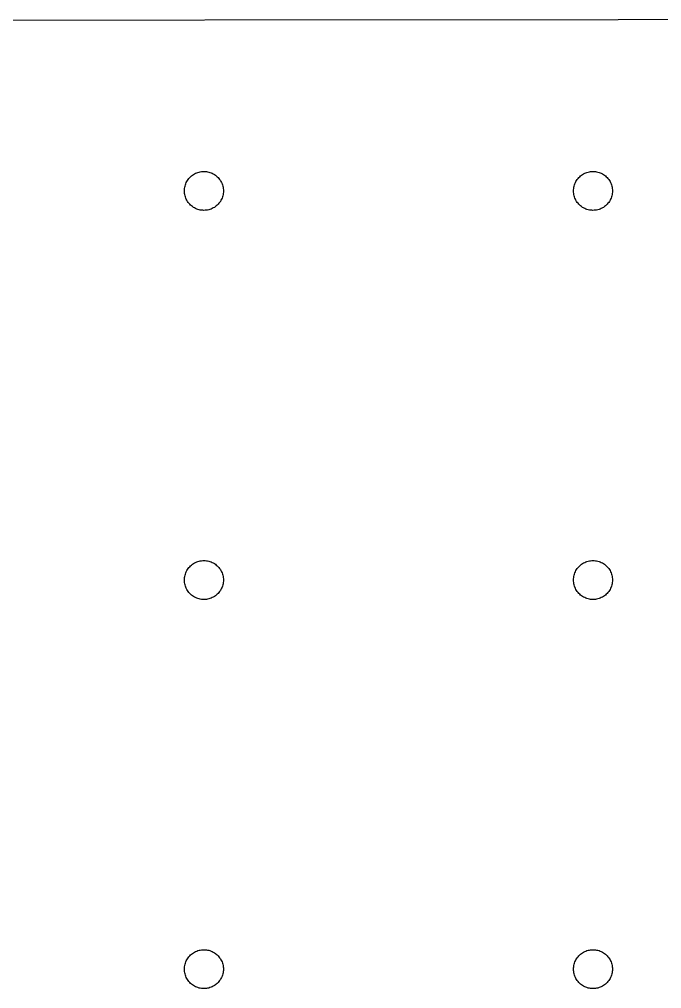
# Model space of a CAD drawing. Extents: x 2 to 1502, y 3 to 1555.
# Drawn here: x 189.3 to 376.5, y 621.1 to 903.5 of the extents above; entities that cross this region are included whole.
import ezdxf

# ---------------------------------------------------------------- set-up
doc = ezdxf.new("R2010")
doc.units = 0
doc.layers.get('0').update_dxf_attribs({"linetype": 'CONTINUOUS'})

msp = doc.modelspace()

# ---------------------------------------------------------------- linework, layer by layer
at = {"color": 7}
for points in [[(484.413368, 903.471983), (2.148611, 903.096983), (2.148611, 903.096983)], [(240.3624, 858.4587), (240.679747, 858.620273)], [(240.679747, 858.620273), (241.006612, 858.761723)], [(241.006612, 858.761723), (241.341697, 858.88248)], [(241.341697, 858.88248), (241.683697, 858.981975)], [(241.683697, 858.981975), (242.031285, 859.059645)], [(242.031285, 859.059645), (242.383057, 859.11522)], [(242.383057, 859.115205), (242.737605, 859.148655)], [(242.737605, 859.148655), (243.093622, 859.15998)], [(243.093622, 859.159995), (243.449602, 859.14867)], [(243.449602, 859.14867), (243.804142, 859.11522)], [(243.804142, 859.115228), (244.155922, 859.059653)], [(244.155922, 859.059668), (244.50351, 858.981998)], [(244.50351, 858.981998), (244.84551, 858.882503)], [(244.84551, 858.882503), (245.180595, 858.761745)], [(245.180595, 858.761745), (245.50746, 858.620295)], [(245.50746, 858.620295), (245.824807, 858.458723)], [(353.74824, 858.458678), (354.065437, 858.62025)], [(354.065437, 858.62025), (354.392272, 858.7617)], [(354.392272, 858.7617), (354.727605, 858.882458)], [(354.727605, 858.882458), (355.069462, 858.981953)], [(355.069462, 858.981953), (355.41699, 859.059623)], [(355.41699, 859.059623), (355.76877, 859.115198)], [(355.76877, 859.115183), (356.123385, 859.148633)], [(356.123385, 859.148633), (356.479417, 859.159958)], [(356.479417, 859.159973), (356.83545, 859.148648)], [(356.83545, 859.148648), (357.190065, 859.115198)], [(357.190065, 859.115205), (357.541845, 859.05963)], [(357.541845, 859.059645), (357.889372, 858.981975)], [(357.889372, 858.981975), (358.23123, 858.88248)], [(358.23123, 858.88248), (358.566285, 858.761723)], [(358.566285, 858.761723), (358.89312, 858.620273)], [(358.89312, 858.620273), (359.210602, 858.4587)], [(237.822427, 855.577568), (237.963877, 855.904403)], [(237.963877, 855.904403), (238.12557, 856.221878)], [(238.12557, 856.221878), (238.306875, 856.528305)], [(238.306875, 856.528305), (238.507057, 856.823108)], [(238.507057, 856.823108), (238.725352, 857.104305)], [(238.725352, 857.104305), (238.960852, 857.371613)], [(238.960852, 857.371613), (239.21274, 857.623328)], [(239.21274, 857.623328), (239.479845, 857.858888)], [(239.479845, 857.858888), (239.761275, 858.077153)], [(239.761275, 858.077153), (240.055845, 858.277283)], [(240.055845, 858.277283), (240.3624, 858.4587)], [(245.824807, 858.458723), (246.131347, 858.277305)], [(246.131347, 858.277305), (246.425947, 858.077175)], [(246.425947, 858.077175), (246.707347, 857.85891)], [(246.707347, 857.85891), (246.974482, 857.62335)], [(246.974482, 857.62335), (247.22634, 857.371635)], [(247.22634, 857.371635), (247.46187, 857.104328)], [(247.46187, 857.104328), (247.680165, 856.82313)], [(247.680165, 856.82313), (247.880317, 856.528328)], [(247.880317, 856.528328), (248.061652, 856.2219)], [(248.061652, 856.2219), (248.223337, 855.904425)], [(248.223337, 855.904425), (248.364765, 855.57759)], [(351.20811, 855.577545), (351.34956, 855.90438)], [(351.34956, 855.90438), (351.511417, 856.221855)], [(351.511417, 856.221855), (351.69255, 856.528283)], [(351.69255, 856.528283), (351.892965, 856.823085)], [(351.892965, 856.823085), (352.11123, 857.104283)], [(352.11123, 857.104283), (352.34679, 857.37159)], [(352.34679, 857.37159), (352.598505, 857.623305)], [(352.598505, 857.623305), (352.865527, 857.858865)], [(352.865527, 857.858865), (353.14701, 858.07713)], [(353.14701, 858.07713), (353.441527, 858.27726)], [(353.441527, 858.27726), (353.74824, 858.458678)], [(359.210602, 858.4587), (359.517022, 858.277283)], [(359.517022, 858.277283), (359.811825, 858.077153)], [(359.811825, 858.077153), (360.093022, 857.858888)], [(360.093022, 857.858888), (360.36033, 857.623328)], [(360.36033, 857.623328), (360.612052, 857.371613)], [(360.612052, 857.371613), (360.847605, 857.104305)], [(360.847605, 857.104305), (361.065877, 856.823108)], [(361.065877, 856.823108), (361.266, 856.528305)], [(361.266, 856.528305), (361.447417, 856.221878)], [(361.447417, 856.221878), (361.60899, 855.904403)], [(361.60899, 855.904403), (361.75044, 855.577568)], [(237.435495, 853.134668), (237.42432, 853.4907)], [(237.424328, 853.4907), (237.435502, 853.846733)], [(237.46902, 852.780053), (237.435495, 853.134668)], [(237.435502, 853.846733), (237.469027, 854.20134)], [(237.469005, 854.20134), (237.52473, 854.55312)], [(237.524737, 854.55312), (237.602407, 854.900648)], [(237.602407, 854.900648), (237.70182, 855.242513)], [(237.70182, 855.242513), (237.822428, 855.577568)], [(248.364765, 855.57759), (248.485402, 855.242535)], [(248.485402, 855.242535), (248.584785, 854.90067)], [(248.584785, 854.90067), (248.662485, 854.553143)], [(248.662485, 854.553143), (248.71821, 854.201363)], [(248.718187, 854.201363), (248.751712, 853.846755)], [(248.751735, 853.13469), (248.71821, 852.780075)], [(248.751712, 853.846755), (248.762887, 853.490723)], [(248.76291, 853.490723), (248.751735, 853.13469)], [(350.81016, 853.490678), (350.821185, 853.84671)], [(350.821215, 853.134645), (350.81019, 853.490678)], [(350.821185, 853.84671), (350.854935, 854.201318)], [(350.854965, 852.78003), (350.821215, 853.134645)], [(350.854912, 854.201318), (350.910487, 854.553098)], [(350.910472, 854.553098), (350.988142, 854.900625)], [(350.988142, 854.900625), (351.087637, 855.24249)], [(351.087637, 855.24249), (351.20811, 855.577545)], [(361.75044, 855.577568), (361.871197, 855.242513)], [(361.871197, 855.242513), (361.970692, 854.900648)], [(361.970692, 854.900648), (362.048362, 854.55312)], [(362.048362, 854.55312), (362.103937, 854.20134)], [(362.103922, 854.20134), (362.137372, 853.846733)], [(362.137387, 853.134668), (362.103937, 852.780053)], [(362.137372, 853.846733), (362.148697, 853.4907)], [(362.148712, 853.4907), (362.137387, 853.134668)], [(237.524753, 852.428273), (237.469028, 852.780053)], [(237.602423, 852.080745), (237.524753, 852.428273)], [(237.701835, 851.738888), (237.602423, 852.080745)], [(237.822443, 851.403548), (237.701835, 851.738888)], [(237.963892, 851.076713), (237.822442, 851.403548)], [(238.125585, 850.759515), (237.963892, 851.076713)], [(238.30689, 850.45281), (238.125585, 850.759515)], [(238.507072, 850.158293), (238.30689, 850.45281)], [(238.725368, 849.87681), (238.507072, 850.158293)], [(247.68018, 850.158315), (247.461885, 849.876833)], [(247.880332, 850.452833), (247.68018, 850.158315)], [(248.061667, 850.759538), (247.880332, 850.452833)], [(248.223352, 851.076735), (248.061667, 850.759538)], [(248.36478, 851.40357), (248.223352, 851.076735)], [(248.485417, 851.73891), (248.36478, 851.40357)], [(248.5848, 852.080768), (248.485417, 851.73891)], [(248.6625, 852.428295), (248.5848, 852.080768)], [(248.718202, 852.780075), (248.662477, 852.428295)], [(350.910525, 852.42825), (350.85495, 852.78003)], [(350.988195, 852.080723), (350.910525, 852.42825)], [(351.08769, 851.738865), (350.988195, 852.080723)], [(351.208162, 851.403525), (351.08769, 851.738865)], [(351.349612, 851.07669), (351.208162, 851.403525)], [(351.51147, 850.759493), (351.349612, 851.07669)], [(351.692602, 850.452788), (351.51147, 850.759493)], [(351.893017, 850.15827), (351.692602, 850.452788)], [(352.111282, 849.876788), (351.893017, 850.15827)], [(361.065892, 850.158293), (360.84762, 849.87681)], [(361.266015, 850.45281), (361.065892, 850.158293)], [(361.447432, 850.759515), (361.266015, 850.45281)], [(361.609005, 851.076713), (361.447432, 850.759515)], [(361.750455, 851.403548), (361.609005, 851.076713)], [(361.871212, 851.738888), (361.750455, 851.403548)], [(361.970707, 852.080745), (361.871212, 851.738888)], [(362.048377, 852.428273), (361.970707, 852.080745)], [(362.103937, 852.780053), (362.048362, 852.428273)], [(238.960868, 849.609788), (238.725367, 849.87681)], [(239.212755, 849.358065), (238.960868, 849.609788)], [(239.47986, 849.122513), (239.212755, 849.358065)], [(239.76129, 848.90424), (239.47986, 849.122513)], [(240.05586, 848.703833), (239.76129, 848.90424)], [(240.362415, 848.5227), (240.05586, 848.703833)], [(240.679762, 848.360843), (240.362415, 848.5227)], [(241.006627, 848.219393), (240.679762, 848.360843)], [(241.341712, 848.09892), (241.006627, 848.219393)], [(241.683712, 847.999425), (241.341712, 848.09892)], [(242.0313, 847.921755), (241.683712, 847.999425)], [(242.383072, 847.866195), (242.0313, 847.92177)], [(242.73762, 847.83246), (242.383072, 847.86621)], [(243.093637, 847.821413), (242.73762, 847.832438)], [(243.449617, 847.832468), (243.093637, 847.821443)], [(243.804157, 847.866218), (243.449617, 847.832468)], [(244.155937, 847.921778), (243.804157, 847.866203)], [(244.503525, 847.999448), (244.155937, 847.921778)], [(244.845525, 848.098943), (244.503525, 847.999448)], [(245.18061, 848.219415), (244.845525, 848.098943)], [(245.507475, 848.360865), (245.18061, 848.219415)], [(245.824822, 848.522723), (245.507475, 848.360865)], [(246.131362, 848.703855), (245.824822, 848.522723)], [(246.425962, 848.904263), (246.131362, 848.703855)], [(246.707362, 849.122535), (246.425962, 848.904263)], [(246.974497, 849.358088), (246.707362, 849.122535)], [(247.226355, 849.60981), (246.974497, 849.358088)], [(247.461885, 849.876833), (247.226355, 849.60981)], [(352.346842, 849.609765), (352.111282, 849.876788)], [(352.598557, 849.358043), (352.346842, 849.609765)], [(352.86558, 849.12249), (352.598557, 849.358043)], [(353.147062, 848.904218), (352.86558, 849.12249)], [(353.44158, 848.70381), (353.147062, 848.904218)], [(353.748292, 848.522678), (353.44158, 848.70381)], [(354.06549, 848.36082), (353.748292, 848.522678)], [(354.392325, 848.21937), (354.06549, 848.36082)], [(354.727657, 848.098898), (354.392325, 848.21937)], [(355.069515, 847.999403), (354.727657, 848.098898)], [(355.417042, 847.921733), (355.069515, 847.999403)], [(355.768822, 847.866173), (355.417042, 847.921748)], [(356.123437, 847.832438), (355.768822, 847.866188)], [(356.479432, 847.82139), (356.1234, 847.832415)], [(356.835465, 847.832445), (356.479432, 847.82142)], [(357.19008, 847.866195), (356.835465, 847.832445)], [(357.54186, 847.921755), (357.19008, 847.86618)], [(357.889387, 847.999425), (357.54186, 847.921755)], [(358.231245, 848.09892), (357.889387, 847.999425)], [(358.5663, 848.219393), (358.231245, 848.09892)], [(358.893135, 848.360843), (358.5663, 848.219393)], [(359.210617, 848.5227), (358.893135, 848.360843)], [(359.517037, 848.703833), (359.210617, 848.5227)], [(359.81184, 848.90424), (359.517037, 848.703833)], [(360.093037, 849.122513), (359.81184, 848.90424)], [(360.360345, 849.358065), (360.093037, 849.122513)], [(360.612067, 849.609788), (360.360345, 849.358065)], [(360.84762, 849.87681), (360.612067, 849.609788)], [(241.341862, 745.498466), (241.683862, 745.597841)], [(241.683862, 745.597841), (242.03145, 745.675541)], [(242.03145, 745.675541), (242.383222, 745.731041)], [(242.383222, 745.731191), (242.73777, 745.764941)], [(242.73777, 745.764716), (243.093787, 745.775966)], [(243.093787, 745.775966), (243.449767, 745.764716)], [(243.449767, 745.764716), (243.804307, 745.730966)], [(243.804307, 745.731191), (244.156087, 745.675691)], [(244.156087, 745.675541), (244.503675, 745.597841)], [(244.503675, 745.597841), (244.845675, 745.498466)], [(354.727732, 745.498466), (355.06959, 745.597841)], [(355.06959, 745.597841), (355.417117, 745.675541)], [(355.417117, 745.675541), (355.768897, 745.731041)], [(355.768897, 745.731191), (356.123512, 745.764941)], [(356.123512, 745.764716), (356.479545, 745.775966)], [(356.479545, 745.775966), (356.835577, 745.764716)], [(356.835577, 745.764716), (357.190192, 745.730966)], [(357.190192, 745.731191), (357.541972, 745.675691)], [(357.541972, 745.675541), (357.8895, 745.597841)], [(357.8895, 745.597841), (358.231357, 745.498466)], [(237.964042, 742.520516), (238.125735, 742.837841)], [(238.125735, 742.837841), (238.30704, 743.144366)], [(238.30704, 743.144366), (238.507222, 743.438966)], [(238.507222, 743.438966), (238.725517, 743.720366)], [(238.725517, 743.720366), (238.961017, 743.987516)], [(238.961017, 743.987516), (239.212905, 744.239366)], [(239.212905, 744.239366), (239.48001, 744.474866)], [(239.48001, 744.474866), (239.76144, 744.693191)], [(239.76144, 744.693191), (240.05601, 744.893366)], [(240.05601, 744.893366), (240.362565, 745.074716)], [(240.362565, 745.074716), (240.679912, 745.236341)], [(240.679912, 745.236341), (241.006777, 745.377791)], [(241.006777, 745.377791), (241.341862, 745.498466)], [(244.845675, 745.498466), (245.18076, 745.377791)], [(245.18076, 745.377791), (245.507625, 745.236341)], [(245.507625, 745.236341), (245.824972, 745.074716)], [(245.824972, 745.074716), (246.131512, 744.893366)], [(246.131512, 744.893366), (246.426112, 744.693191)], [(246.426112, 744.693191), (246.707512, 744.474866)], [(246.707512, 744.474866), (246.974647, 744.239366)], [(246.974647, 744.239366), (247.226505, 743.987516)], [(247.226505, 743.987516), (247.462035, 743.720366)], [(247.462035, 743.720366), (247.68033, 743.438966)], [(247.68033, 743.438966), (247.880482, 743.144366)], [(247.880482, 743.144366), (248.061817, 742.837841)], [(248.061817, 742.837841), (248.223502, 742.520516)], [(351.349687, 742.520516), (351.511545, 742.837841)], [(351.511545, 742.837841), (351.692677, 743.144366)], [(351.692677, 743.144366), (351.893092, 743.438966)], [(351.893092, 743.438966), (352.111357, 743.720366)], [(352.111357, 743.720366), (352.346917, 743.987516)], [(352.346917, 743.987516), (352.598632, 744.239366)], [(352.598632, 744.239366), (352.865655, 744.474866)], [(352.865655, 744.474866), (353.147137, 744.693191)], [(353.147137, 744.693191), (353.441655, 744.893366)], [(353.441655, 744.893366), (353.748367, 745.074716)], [(353.748367, 745.074716), (354.065565, 745.236341)], [(354.065565, 745.236341), (354.3924, 745.377791)], [(354.3924, 745.377791), (354.727732, 745.498466)], [(358.231357, 745.498466), (358.566412, 745.377791)], [(358.566412, 745.377791), (358.893247, 745.236341)], [(358.893247, 745.236341), (359.21073, 745.074716)], [(359.21073, 745.074716), (359.51715, 744.893366)], [(359.51715, 744.893366), (359.811952, 744.693191)], [(359.811952, 744.693191), (360.09315, 744.474866)], [(360.09315, 744.474866), (360.360457, 744.239366)], [(360.360457, 744.239366), (360.61218, 743.987516)], [(360.61218, 743.987516), (360.847732, 743.720366)], [(360.847732, 743.720366), (361.066005, 743.438966)], [(361.066005, 743.438966), (361.266127, 743.144366)], [(361.266127, 743.144366), (361.447545, 742.837841)], [(361.447545, 742.837841), (361.609117, 742.520516)], [(237.43566, 739.750616), (237.424485, 740.106641)], [(237.424492, 740.106641), (237.435667, 740.462591)], [(237.435667, 740.462591), (237.469192, 740.817191)], [(237.46917, 740.817191), (237.524895, 741.168941)], [(237.524902, 741.168941), (237.602572, 741.516566)], [(237.602572, 741.516566), (237.701985, 741.858566)], [(237.701985, 741.858566), (237.822592, 742.193591)], [(237.822592, 742.193591), (237.964042, 742.520516)], [(248.223502, 742.520516), (248.36493, 742.193591)], [(248.36493, 742.193591), (248.485567, 741.858566)], [(248.485567, 741.858566), (248.58495, 741.516566)], [(248.58495, 741.516566), (248.66265, 741.168941)], [(248.66265, 741.168941), (248.718375, 740.817191)], [(248.718352, 740.817191), (248.751877, 740.462591)], [(248.751877, 740.462591), (248.763052, 740.106641)], [(248.763075, 740.106641), (248.7519, 739.750616)], [(350.810287, 740.106641), (350.821312, 740.462591)], [(350.821342, 739.750616), (350.810317, 740.106641)], [(350.821312, 740.462591), (350.855062, 740.817191)], [(350.85504, 740.817191), (350.910615, 741.168941)], [(350.9106, 741.168941), (350.98827, 741.516566)], [(350.98827, 741.516566), (351.087765, 741.858566)], [(351.087765, 741.858566), (351.208237, 742.193591)], [(351.208237, 742.193591), (351.349687, 742.520516)], [(361.609117, 742.520516), (361.750567, 742.193591)], [(361.750567, 742.193591), (361.871325, 741.858566)], [(361.871325, 741.858566), (361.97082, 741.516566)], [(361.97082, 741.516566), (362.04849, 741.168941)], [(362.04849, 741.168941), (362.104065, 740.817191)], [(362.10405, 740.817191), (362.1375, 740.462591)], [(362.1375, 740.462591), (362.148825, 740.106641)], [(362.14884, 740.106641), (362.137515, 739.750616)], [(237.469185, 739.396091), (237.43566, 739.750616)], [(237.524917, 739.044341), (237.469192, 739.396091)], [(237.602587, 738.696716), (237.524917, 739.044341)], [(237.702, 738.354716), (237.602587, 738.696716)], [(237.822607, 738.019616), (237.702, 738.354716)], [(237.964057, 737.692766), (237.822607, 738.019616)], [(238.12575, 737.375441), (237.964057, 737.692766)], [(238.307055, 737.068841), (238.12575, 737.375441)], [(248.061832, 737.375441), (247.880497, 737.068841)], [(248.223517, 737.692766), (248.061832, 737.375441)], [(248.364945, 738.019616), (248.223517, 737.692766)], [(248.485582, 738.354716), (248.364945, 738.019616)], [(248.584965, 738.696716), (248.485582, 738.354716)], [(248.662665, 739.044341), (248.584965, 738.696716)], [(248.718367, 739.396091), (248.662642, 739.044341)], [(248.7519, 739.750616), (248.718375, 739.396091)], [(350.855092, 739.396091), (350.821342, 739.750616)], [(350.910652, 739.044341), (350.855077, 739.396091)], [(350.988322, 738.696716), (350.910652, 739.044341)], [(351.087817, 738.354716), (350.988322, 738.696716)], [(351.20829, 738.019616), (351.087817, 738.354716)], [(351.34974, 737.692766), (351.20829, 738.019616)], [(351.511597, 737.375441), (351.34974, 737.692766)], [(351.69273, 737.068841), (351.511597, 737.375441)], [(361.44756, 737.375441), (361.266142, 737.068841)], [(361.609132, 737.692766), (361.44756, 737.375441)], [(361.750582, 738.019616), (361.609132, 737.692766)], [(361.87134, 738.354716), (361.750582, 738.019616)], [(361.970835, 738.696716), (361.87134, 738.354716)], [(362.048505, 739.044341), (361.970835, 738.696716)], [(362.104065, 739.396091), (362.04849, 739.044341)], [(362.137515, 739.750616), (362.104065, 739.396091)], [(238.507237, 736.774316), (238.307055, 737.068841)], [(238.725532, 736.492841), (238.507237, 736.774316)], [(238.961032, 736.225766), (238.725532, 736.492841)], [(239.21292, 735.973916), (238.961032, 736.225766)], [(239.480025, 735.738341), (239.21292, 735.973916)], [(239.761455, 735.520091), (239.480025, 735.738341)], [(240.056025, 735.319916), (239.761455, 735.520091)], [(240.36258, 735.138566), (240.056025, 735.319916)], [(240.679927, 734.976941), (240.36258, 735.138566)], [(241.006792, 734.835491), (240.679927, 734.976941)], [(241.341877, 734.714816), (241.006792, 734.835491)], [(241.683877, 734.615441), (241.341877, 734.714816)], [(242.031465, 734.537741), (241.683877, 734.615441)], [(242.383237, 734.482016), (242.031465, 734.537516)], [(242.737785, 734.448566), (242.383237, 734.482316)], [(243.093802, 734.437391), (242.737785, 734.448641)], [(243.449782, 734.448566), (243.093802, 734.437391)], [(243.804322, 734.482016), (243.449782, 734.448266)], [(244.156102, 734.537741), (243.804322, 734.482241)], [(244.50369, 734.615441), (244.156102, 734.537741)], [(244.84569, 734.714816), (244.50369, 734.615441)], [(245.180775, 734.835491), (244.84569, 734.714816)], [(245.50764, 734.976941), (245.180775, 734.835491)], [(245.824987, 735.138566), (245.50764, 734.976941)], [(246.131527, 735.319916), (245.824987, 735.138566)], [(246.426127, 735.520091), (246.131527, 735.319916)], [(246.707527, 735.738341), (246.426127, 735.520091)], [(246.974662, 735.973916), (246.707527, 735.738341)], [(247.22652, 736.225766), (246.974662, 735.973916)], [(247.46205, 736.492841), (247.22652, 736.225766)], [(247.680345, 736.774316), (247.46205, 736.492841)], [(247.880497, 737.068841), (247.680345, 736.774316)], [(351.893145, 736.774316), (351.69273, 737.068841)], [(352.11141, 736.492841), (351.893145, 736.774316)], [(352.34697, 736.225766), (352.11141, 736.492841)], [(352.598685, 735.973916), (352.34697, 736.225766)], [(352.865707, 735.738341), (352.598685, 735.973916)], [(353.14719, 735.520091), (352.865707, 735.738341)], [(353.441707, 735.319916), (353.14719, 735.520091)], [(353.74842, 735.138566), (353.441707, 735.319916)], [(354.065617, 734.976941), (353.74842, 735.138566)], [(354.392452, 734.835491), (354.065617, 734.976941)], [(354.727785, 734.714816), (354.392452, 734.835491)], [(355.069642, 734.615441), (354.727785, 734.714816)], [(355.41717, 734.537741), (355.069642, 734.615441)], [(355.76895, 734.482016), (355.41717, 734.537516)], [(356.123565, 734.448566), (355.76895, 734.482316)], [(356.47956, 734.437391), (356.123527, 734.448641)], [(356.835592, 734.448566), (356.47956, 734.437316)], [(357.190207, 734.482016), (356.835592, 734.448266)], [(357.541987, 734.537741), (357.190207, 734.482241)], [(357.889515, 734.615441), (357.541987, 734.537741)], [(358.231372, 734.714816), (357.889515, 734.615441)], [(358.566427, 734.835491), (358.231372, 734.714816)], [(358.893262, 734.976941), (358.566427, 734.835491)], [(359.210745, 735.138566), (358.893262, 734.976941)], [(359.517165, 735.319916), (359.210745, 735.138566)], [(359.811967, 735.520091), (359.517165, 735.319916)], [(360.093165, 735.738341), (359.811967, 735.520091)], [(360.360472, 735.973916), (360.093165, 735.738341)], [(360.612195, 736.225766), (360.360472, 735.973916)], [(360.847747, 736.492841), (360.612195, 736.225766)], [(361.06602, 736.774316), (360.847747, 736.492841)], [(361.266142, 737.068841), (361.06602, 736.774316)], [(238.306935, 629.758466), (238.507117, 630.053216)], [(238.507117, 630.053216), (238.725413, 630.334466)], [(238.725412, 630.334466), (238.960912, 630.601766)], [(238.960912, 630.601766), (239.2128, 630.853466)], [(239.2128, 630.853466), (239.479905, 631.089041)], [(239.479905, 631.089041), (239.761335, 631.307291)], [(239.761335, 631.307291), (240.055905, 631.507391)], [(240.055905, 631.507391), (240.36246, 631.688816)], [(240.36246, 631.688816), (240.679807, 631.850366)], [(240.679807, 631.850366), (241.006672, 631.991816)], [(241.006672, 631.991816), (241.341757, 632.112641)], [(241.341757, 632.112641), (241.683757, 632.212091)], [(241.683757, 632.212091), (242.031345, 632.289791)], [(242.031345, 632.289791), (242.383117, 632.345291)], [(242.383117, 632.345366), (242.737665, 632.378366)], [(242.737665, 632.378741), (243.093682, 632.390141)], [(243.093682, 632.390141), (243.449662, 632.378891)], [(243.449662, 632.378741), (243.804202, 632.345741)], [(243.804202, 632.345366), (244.155982, 632.289866)], [(244.155982, 632.289791), (244.50357, 632.212091)], [(244.50357, 632.212091), (244.84557, 632.112641)], [(244.84557, 632.112641), (245.180655, 631.991816)], [(245.180655, 631.991816), (245.50752, 631.850366)], [(245.50752, 631.850366), (245.824867, 631.688816)], [(245.824867, 631.688816), (246.131407, 631.507391)], [(246.131407, 631.507391), (246.426007, 631.307291)], [(246.426007, 631.307291), (246.707407, 631.089041)], [(246.707407, 631.089041), (246.974542, 630.853466)], [(246.974542, 630.853466), (247.2264, 630.601766)], [(247.2264, 630.601766), (247.46193, 630.334466)], [(247.46193, 630.334466), (247.680225, 630.053216)], [(247.680225, 630.053216), (247.880377, 629.758466)], [(351.69261, 629.758466), (351.893025, 630.053216)], [(351.893025, 630.053216), (352.11129, 630.334466)], [(352.11129, 630.334466), (352.34685, 630.601766)], [(352.34685, 630.601766), (352.598565, 630.853466)], [(352.598565, 630.853466), (352.865587, 631.089041)], [(352.865587, 631.089041), (353.14707, 631.307291)], [(353.14707, 631.307291), (353.441587, 631.507391)], [(353.441587, 631.507391), (353.7483, 631.688816)], [(353.7483, 631.688816), (354.065497, 631.850366)], [(354.065497, 631.850366), (354.392332, 631.991816)], [(354.392332, 631.991816), (354.727665, 632.112641)], [(354.727665, 632.112641), (355.069522, 632.212091)], [(355.069522, 632.212091), (355.41705, 632.289791)], [(355.41705, 632.289791), (355.76883, 632.345291)], [(355.76883, 632.345366), (356.123445, 632.378366)], [(356.123445, 632.378741), (356.479477, 632.389991)], [(356.479477, 632.390141), (356.83551, 632.378891)], [(356.83551, 632.378741), (357.190125, 632.345741)], [(357.190125, 632.345366), (357.541905, 632.289866)], [(357.541905, 632.289791), (357.889432, 632.212091)], [(357.889432, 632.212091), (358.23129, 632.112641)], [(358.23129, 632.112641), (358.566345, 631.991816)], [(358.566345, 631.991816), (358.89318, 631.850366)], [(358.89318, 631.850366), (359.210662, 631.688816)], [(359.210662, 631.688816), (359.517082, 631.507391)], [(359.517082, 631.507391), (359.811885, 631.307291)], [(359.811885, 631.307291), (360.093082, 631.089041)], [(360.093082, 631.089041), (360.36039, 630.853466)], [(360.36039, 630.853466), (360.612112, 630.601766)], [(360.612112, 630.601766), (360.847665, 630.334466)], [(360.847665, 630.334466), (361.065937, 630.053216)], [(361.065937, 630.053216), (361.26606, 629.758466)], [(237.424388, 626.720816), (237.435563, 627.076841)], [(237.435563, 627.076841), (237.469088, 627.431441)], [(237.469065, 627.431441), (237.52479, 627.783266)], [(237.524797, 627.783266), (237.602467, 628.130741)], [(237.602467, 628.130741), (237.70188, 628.472666)], [(237.70188, 628.472666), (237.822488, 628.807691)], [(237.822487, 628.807691), (237.963937, 629.134541)], [(237.963937, 629.134541), (238.12563, 629.452016)], [(238.12563, 629.452016), (238.306935, 629.758466)], [(247.880377, 629.758466), (248.061712, 629.452016)], [(248.061712, 629.452016), (248.223397, 629.134541)], [(248.223397, 629.134541), (248.364825, 628.807691)], [(248.364825, 628.807691), (248.485462, 628.472666)], [(248.485462, 628.472666), (248.584845, 628.130741)], [(248.584845, 628.130741), (248.662545, 627.783266)], [(248.662545, 627.783266), (248.71827, 627.431441)], [(248.718247, 627.431441), (248.751772, 627.076841)], [(248.751772, 627.076841), (248.762947, 626.720816)], [(350.81022, 626.720816), (350.821245, 627.076841)], [(350.821245, 627.076841), (350.854995, 627.431441)], [(350.854973, 627.431441), (350.910548, 627.783266)], [(350.910533, 627.783266), (350.988203, 628.130741)], [(350.988203, 628.130741), (351.087697, 628.472666)], [(351.087697, 628.472666), (351.20817, 628.807691)], [(351.20817, 628.807691), (351.34962, 629.134541)], [(351.34962, 629.134541), (351.511477, 629.452016)], [(351.511477, 629.452016), (351.69261, 629.758466)], [(361.26606, 629.758466), (361.447477, 629.452016)], [(361.447477, 629.452016), (361.60905, 629.134541)], [(361.60905, 629.134541), (361.7505, 628.807691)], [(361.7505, 628.807691), (361.871257, 628.472666)], [(361.871257, 628.472666), (361.970752, 628.130741)], [(361.970752, 628.130741), (362.048422, 627.783266)], [(362.048422, 627.783266), (362.103997, 627.431441)], [(362.103982, 627.431441), (362.137432, 627.076841)], [(362.137432, 627.076841), (362.148757, 626.720816)], [(237.435555, 626.364791), (237.42438, 626.720816)], [(237.46908, 626.010191), (237.435555, 626.364791)], [(237.524813, 625.658366), (237.469088, 626.010191)], [(237.602483, 625.310891), (237.524813, 625.658366)], [(237.701895, 624.969041), (237.602483, 625.310891)], [(237.822503, 624.633641), (237.701895, 624.969041)], [(237.963953, 624.306866), (237.822503, 624.633641)], [(238.125645, 623.989616), (237.963953, 624.306866)], [(248.223412, 624.306866), (248.061727, 623.989616)], [(248.36484, 624.633641), (248.223412, 624.306866)], [(248.485477, 624.969041), (248.36484, 624.633641)], [(248.58486, 625.310891), (248.485477, 624.969041)], [(248.66256, 625.658366), (248.58486, 625.310891)], [(248.718262, 626.010191), (248.662537, 625.658366)], [(248.751795, 626.364791), (248.71827, 626.010191)], [(248.76297, 626.720816), (248.751795, 626.364791)], [(350.821275, 626.364791), (350.81025, 626.720816)], [(350.855025, 626.010191), (350.821275, 626.364791)], [(350.910585, 625.658366), (350.85501, 626.010191)], [(350.988255, 625.310891), (350.910585, 625.658366)], [(351.08775, 624.969041), (350.988255, 625.310891)], [(351.208223, 624.633641), (351.08775, 624.969041)], [(351.349672, 624.306866), (351.208222, 624.633641)], [(351.51153, 623.989616), (351.349672, 624.306866)], [(361.609065, 624.306866), (361.447492, 623.989616)], [(361.750515, 624.633641), (361.609065, 624.306866)], [(361.871272, 624.969041), (361.750515, 624.633641)], [(361.970767, 625.310891), (361.871272, 624.969041)], [(362.048437, 625.658366), (361.970767, 625.310891)], [(362.103997, 626.010191), (362.048422, 625.658366)], [(362.137447, 626.364791), (362.103997, 626.010191)], [(362.148772, 626.720816), (362.137447, 626.364791)], [(238.30695, 623.682941), (238.125645, 623.989616)], [(238.507133, 623.388416), (238.30695, 623.682941)], [(238.725428, 623.106941), (238.507133, 623.388416)], [(238.960928, 622.839941), (238.725427, 623.106941)], [(239.212815, 622.588166), (238.960928, 622.839941)], [(239.47992, 622.352666), (239.212815, 622.588166)], [(239.76135, 622.134341), (239.47992, 622.352666)], [(240.05592, 621.933941), (239.76135, 622.134341)], [(240.362475, 621.752816), (240.05592, 621.933941)], [(240.679822, 621.590966), (240.362475, 621.752816)], [(241.006687, 621.449516), (240.679822, 621.590966)], [(241.341772, 621.329066), (241.006687, 621.449516)], [(241.683772, 621.229541), (241.341772, 621.329066)], [(244.845585, 621.329066), (244.503585, 621.229541)], [(245.18067, 621.449516), (244.845585, 621.329066)], [(245.507535, 621.590966), (245.18067, 621.449516)], [(245.824882, 621.752816), (245.507535, 621.590966)], [(246.131422, 621.933941), (245.824882, 621.752816)], [(246.426022, 622.134341), (246.131422, 621.933941)], [(246.707422, 622.352666), (246.426022, 622.134341)], [(246.974557, 622.588166), (246.707422, 622.352666)], [(247.226415, 622.839941), (246.974557, 622.588166)], [(247.461945, 623.106941), (247.226415, 622.839941)], [(247.68024, 623.388416), (247.461945, 623.106941)], [(247.880392, 623.682941), (247.68024, 623.388416)], [(248.061727, 623.989616), (247.880392, 623.682941)], [(351.692662, 623.682941), (351.51153, 623.989616)], [(351.893078, 623.388416), (351.692662, 623.682941)], [(352.111342, 623.106941), (351.893078, 623.388416)], [(352.346902, 622.839941), (352.111342, 623.106941)], [(352.598617, 622.588166), (352.346902, 622.839941)], [(352.86564, 622.352666), (352.598617, 622.588166)], [(353.147122, 622.134341), (352.86564, 622.352666)], [(353.44164, 621.933941), (353.147122, 622.134341)], [(353.748352, 621.752816), (353.44164, 621.933941)], [(354.06555, 621.590966), (353.748352, 621.752816)], [(354.392385, 621.449516), (354.06555, 621.590966)], [(354.727717, 621.329066), (354.392385, 621.449516)], [(355.069575, 621.229541), (354.727717, 621.329066)], [(358.231305, 621.329066), (357.889447, 621.229541)], [(358.56636, 621.449516), (358.231305, 621.329066)], [(358.893195, 621.590966), (358.56636, 621.449516)], [(359.210677, 621.752816), (358.893195, 621.590966)], [(359.517097, 621.933941), (359.210677, 621.752816)], [(359.8119, 622.134341), (359.517097, 621.933941)], [(360.093097, 622.352666), (359.8119, 622.134341)], [(360.360405, 622.588166), (360.093097, 622.352666)], [(360.612127, 622.839941), (360.360405, 622.588166)], [(360.84768, 623.106941), (360.612127, 622.839941)], [(361.065952, 623.388416), (360.84768, 623.106941)], [(361.266075, 623.682941), (361.065952, 623.388416)], [(361.447492, 623.989616), (361.266075, 623.682941)], [(242.03136, 621.151916), (241.683772, 621.229541)], [(242.383132, 621.096341), (242.03136, 621.151841)], [(242.73768, 621.062591), (242.383132, 621.096341)], [(243.093697, 621.051566), (242.73768, 621.062816)], [(243.449677, 621.062591), (243.093697, 621.051566)], [(243.804217, 621.096341), (243.449677, 621.062591)], [(244.155997, 621.151916), (243.804217, 621.096416)], [(244.503585, 621.229541), (244.155997, 621.151916)], [(355.417102, 621.151916), (355.069575, 621.229541)], [(355.768882, 621.096341), (355.417102, 621.151841)], [(356.123497, 621.062591), (355.768882, 621.096341)], [(356.479492, 621.051566), (356.12346, 621.062816)], [(356.835525, 621.062591), (356.479492, 621.051341)], [(357.19014, 621.096341), (356.835525, 621.062591)], [(357.54192, 621.151916), (357.19014, 621.096416)], [(357.889447, 621.229541), (357.54192, 621.151916)]]:
    msp.add_lwpolyline(points, dxfattribs=at)

doc.saveas('drawing.dxf')
